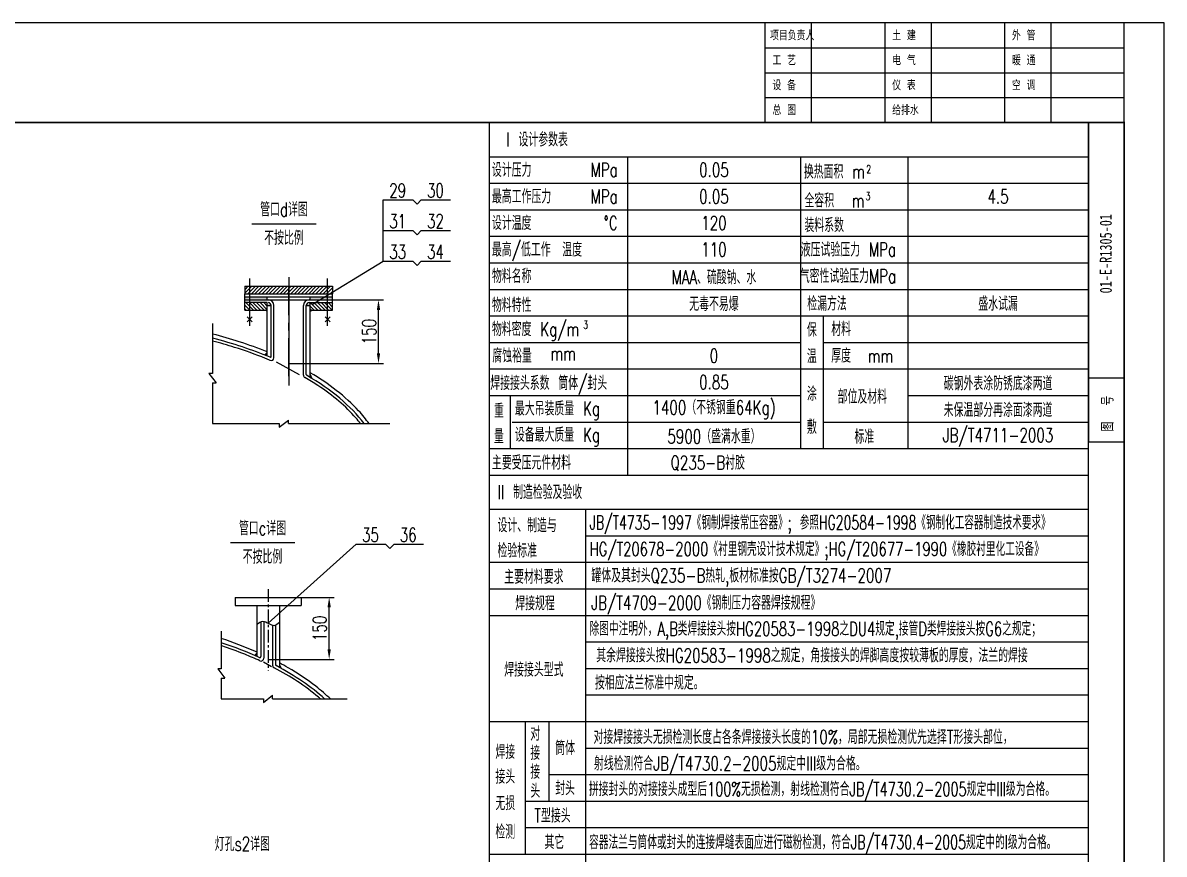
# Model space of a CAD drawing. Header units: millimetres. Extents: x 1968 to 8007, y 3243 to 11653.
# Drawn here: x 5148 to 8007, y 9570 to 11653 of the extents above; entities that cross this region are included whole.
import ezdxf
from ezdxf.enums import TextEntityAlignment as Align

# ---------------------------------------------------------------- set-up
doc = ezdxf.new("R2010")
doc.units = ezdxf.units.MM
doc.linetypes.add('CENTER', pattern=[50.8, 31.75, -6.35, 6.35, -6.35])
for name, color, linetype in [('1', 2, 'Continuous'), ('2', 1, 'Continuous'), ('BZCC', 7, 'Continuous'), ('K1', 4, 'Continuous'), ('尺寸线', 4, 'Continuous')]:
    doc.layers.add(name, color=color, linetype=linetype)
doc.styles.add('HZ', font='txt.shx', dxfattribs={"width": 0.75, "bigfont": 'hzfs.shx'})
doc.styles.add('ST', font='SimSun.ttf', dxfattribs={"width": 0.8})
doc.styles.add('仿宋1', font='txt.shx', dxfattribs={"width": 0.7, "bigfont": 'hzfs.shx'})
doc.styles.add('汉字仿宋', font='txt.shx', dxfattribs={"width": 0.7071, "bigfont": 'hzfs.shx'})
doc.dimstyles.new('绘图', dxfattribs={"dimscale": 10, "dimtxt": 3.5, "dimasz": 2.5, "dimexe": 1.25, "dimexo": 0, "dimtad": 1, "dimdec": 0, "dimdsep": 46, "dimtxsty": '汉字仿宋', "dimcen": 2.5, "dimclrd": 4, "dimclre": 4, "dimclrt": 7, "dimadec": 0, "dimazin": 0, "dimtfac": 1, "dimtdec": 0, "dimtmove": 0, "dimatfit": 0, "dimldrblk": 'NONE', "dimfxl": 0, "dimlwd": 25, "dimlwe": 25, "dimarcsym": 0})

# ---------------------------------------------------------------- blocks, each defined once
blk = doc.blocks.new('*D52')
at = {"color": 4, "linetype": 'Continuous', "lineweight": 25}
for p, q in [((5924, 10958.9), (6051.4, 10958.9)), ((6038.9, 10824.6), (6038.9, 10933.9)), ((5814, 10799.6), (6051.4, 10799.6))]:
    blk.add_line(p, q, dxfattribs=at)
at = {"color": 4, "linetype": 'Continuous', "lineweight": -3}
for points in [[(6034.8, 10933.9), (6043.1, 10933.9), (6038.9, 10958.9)], [(6034.8, 10824.6), (6043.1, 10824.6), (6038.9, 10799.6)]]:
    blk.add_solid(points, dxfattribs=at)
at = {"layer": 'Defpoints', "color": 0, "linetype": 'Continuous', "lineweight": -3}
for p in [(5924, 10958.9), (6038.9, 10958.9), (5814, 10799.6)]:
    blk.add_point(p, dxfattribs=at)
at = {"color": 7, "linetype": 'Continuous', "lineweight": -3, "insert": (6015.2, 10879.2), "char_height": 35, "attachment_point": 5, "rotation": 90, "style": '汉字仿宋'}
blk.add_mtext('150', dxfattribs=at)
blk = doc.blocks.new('_None')
blk = doc.blocks.new('*D53')
at = {"color": 4, "linetype": 'Continuous', "lineweight": 25}
for p, q in [((5845.1, 10213.3), (5927.9, 10213.3)), ((5915.4, 10082.7), (5915.4, 10188.3)), ((5762.6, 10057.7), (5927.9, 10057.7))]:
    blk.add_line(p, q, dxfattribs=at)
at = {"color": 4, "linetype": 'Continuous', "lineweight": -3}
for points in [[(5911.2, 10188.3), (5919.5, 10188.3), (5915.4, 10213.3)], [(5911.2, 10082.7), (5919.5, 10082.7), (5915.4, 10057.7)]]:
    blk.add_solid(points, dxfattribs=at)
at = {"layer": 'Defpoints', "color": 0, "linetype": 'Continuous', "lineweight": -3}
for p in [(5845.1, 10213.3), (5915.4, 10213.3), (5762.6, 10057.7)]:
    blk.add_point(p, dxfattribs=at)
at = {"color": 7, "linetype": 'Continuous', "lineweight": -3, "insert": (5891.6, 10135.5), "char_height": 35, "attachment_point": 5, "rotation": 90, "style": '汉字仿宋'}
blk.add_mtext('150', dxfattribs=at)

msp = doc.modelspace()

# ---------------------------------------------------------------- hatches: boundary and pattern name
at = {"linetype": 'Continuous', "lineweight": -3}
h = msp.add_hatch(dxfattribs=at)
h.set_pattern_fill('ANSI31', scale=2, style=0)
h.paths.add_polyline_path([(5924, 10992.9), (5911.6, 10992.9), (5911.6, 10973.9), (5916.7, 10973.9), (5924, 10978.3)])
h.paths.add_polyline_path([(5924, 10978.3), (5916.7, 10973.9), (5924, 10973.9)], flags=17)
h.paths.add_polyline_path([(5911.6, 10992.9), (5814, 10992.9), (5814, 10973.9), (5911.6, 10973.9)])
h.paths.add_polyline_path([(5814, 10989.7), (5814, 10992.9), (5716.4, 10992.9), (5716.4, 10973.9), (5814, 10973.9)])
h.paths.add_polyline_path([(5716.4, 10992.9), (5704, 10992.9), (5704, 10973.9), (5716.4, 10973.9)])
h = msp.add_hatch(color=7, dxfattribs=at)
h.paths.add_polyline_path([(5924, 10966.9), (5911.6, 10966.9), (5911.6, 10958.9), (5924, 10958.9)])
h.paths.add_polyline_path([(5911.6, 10966.9), (5905.2, 10966.9), (5892.2, 10958.9), (5911.6, 10958.9)])
h.paths.add_polyline_path([(5905.2, 10966.9), (5868, 10966.9), (5868, 10958.9), (5892.2, 10958.9)])
h.paths.add_polyline_path([(5760, 10966.9), (5716.4, 10966.9), (5716.4, 10958.9), (5760, 10958.9)])
h.paths.add_polyline_path([(5716.4, 10966.9), (5704, 10966.9), (5704, 10958.9), (5716.4, 10958.9)])
h = msp.add_hatch(dxfattribs=at)
h.set_pattern_fill('ANSI31', scale=2, angle=90, style=0)
h.paths.add_polyline_path([(5924, 10951.9), (5911.6, 10951.9), (5911.6, 10932.9), (5924, 10932.9)])
h.paths.add_polyline_path([(5911.6, 10951.9), (5868, 10951.9), (5868, 10932.9), (5911.6, 10932.9)])
h.paths.add_polyline_path([(5760, 10951.9), (5716.4, 10951.9), (5716.4, 10932.9), (5760, 10932.9)])
h.paths.add_polyline_path([(5716.4, 10951.9), (5704, 10951.9), (5704, 10932.9), (5716.4, 10932.9)])
h = msp.add_hatch(color=7, dxfattribs=at)
h.paths.add_polyline_path([(5868, 10951.9), (5865, 10951.9, 0.414214), (5858, 10944.9), (5868, 10944.9)])
h.paths.add_polyline_path([(5763, 10951.9), (5760, 10951.9), (5760, 10944.9), (5770, 10944.9, 0.414214)])

# ---------------------------------------------------------------- linework, layer by layer
for p, q in [((8007, 11653.2), (2067, 11653.2)), ((8007, 3243.2), (8007, 11653.2)), ((7907, 3931.2), (7907, 11403.2))]:
    msp.add_line(p, q)
at = {"color": 7}
for p, q in [((7907, 11653.2), (7007, 11653.2)), ((7007, 11653.2), (7007, 11403.2)), ((7122.9, 11653.2), (7122.9, 11403.2)), ((7307, 11653.2), (7307, 11403.2)), ((7422.9, 11653.2), (7422.9, 11403.2)), ((7607, 11653.2), (7607, 11403.2)), ((7722.9, 11653.2), (7722.9, 11403.2)), ((7007, 11590.7), (7907, 11590.7)), ((7007, 11528.2), (7907, 11528.2)), ((7007, 11465.7), (7907, 11465.7)), ((7817, 11403.2), (7817, 10603.2)), ((6050.8, 11209.6), (6124.9, 11209.6)), ((6124.9, 11209.6), (6135.4, 11199.1)), ((6135.4, 11199.1), (6145.9, 11209.6)), ((6145.9, 11209.6), (6219.4, 11209.6)), ((6050.8, 11132.7), (6124.9, 11132.7)), ((6124.9, 11132.7), (6135.4, 11122.2)), ((6135.4, 11122.2), (6145.9, 11132.7)), ((6145.9, 11132.7), (6219.4, 11132.7)), ((6050.8, 11055.9), (6124.9, 11055.9)), ((6124.9, 11055.9), (6135.4, 11045.4)), ((6135.4, 11045.4), (6145.9, 11055.9)), ((6145.9, 11055.9), (6219.4, 11055.9)), ((7817, 10763.2), (7907, 10763.2)), ((7817, 10603.2), (7907, 10603.2)), ((5982.8, 10346.5), (6056.8, 10346.5)), ((6056.8, 10346.5), (6067.3, 10336)), ((6067.3, 10336), (6077.8, 10346.5)), ((6077.8, 10346.5), (6151.3, 10346.5))]:
    msp.add_line(p, q, dxfattribs=at)
at = {"color": 7, "linetype": 'Continuous', "lineweight": -3}
for p, q in [((6050.8, 11055.9), (6050.8, 11209.6)), ((5873.1, 10947.2), (6050.8, 11055.9)), ((5716.4, 10893.9), (5716.4, 11012.3)), ((5814, 11015.6), (5814, 10744.1)), ((5911.6, 10893.9), (5911.6, 11012.3)), ((5704, 10966.9), (5924, 10966.9)), ((5704, 10958.9), (5924, 10958.9)), ((5760, 10951.9), (5704, 10951.9)), ((5760, 10958.9), (5760, 10966.9)), ((5868, 10958.9), (5868, 10966.9)), ((5777, 10813.8), (5777, 10944.9)), ((5851, 10770.4), (5851, 10944.9)), ((5623.4, 10899.5), (5623.4, 10774.1)), ((5710.3, 10904.2), (5722.4, 10916.3)), ((5722.4, 10904.2), (5710.3, 10916.3)), ((5917.6, 10904.2), (5905.5, 10916.3)), ((5905.5, 10904.2), (5917.6, 10916.3)), ((5623.4, 10774.1), (5614.3, 10774.1)), ((5614.3, 10774.1), (5632.4, 10751.1)), ((5623.4, 10751.1), (5632.4, 10751.1)), ((5623.4, 10751.1), (5623.4, 10648.7)), ((5623.4, 10648.7), (5790.2, 10648.7)), ((5790.2, 10639.7), (5813.2, 10657.7)), ((5790.2, 10648.7), (5790.2, 10639.7)), ((5813.2, 10648.7), (5813.2, 10657.7)), ((5813.2, 10648.7), (6067.4, 10648.7)), ((5762.6, 10148.6), (5982.8, 10346.5)), ((5751.6, 10153.1), (5751.6, 10060.7)), ((5645.2, 10128.6), (5645.2, 10034.2)), ((5773.6, 10143.5), (5773.6, 10043)), ((5750.8, 10051.4), (5771, 10040.2)), ((5645.2, 10034.2), (5636.2, 10034.2)), ((5636.2, 10034.2), (5654.3, 10011.1)), ((5645.2, 10011.1), (5654.3, 10011.1)), ((5645.2, 10011.1), (5645.2, 9958.9)), ((5645.2, 9958.9), (5750.8, 9958.9)), ((5750.8, 9949.9), (5773.8, 9967.9)), ((5750.8, 9958.9), (5750.8, 9949.9)), ((5773.8, 9958.9), (5773.8, 9967.9)), ((5773.8, 9958.9), (5960.8, 9958.9))]:
    msp.add_line(p, q, dxfattribs=at)
at = {"color": 1}
for p, q in [((5722, 11149.6), (5883.2, 11149.6)), ((5704, 10992.9), (5704, 10973.9)), ((5704, 10992.9), (5924, 10992.9)), ((5924, 10992.9), (5924, 10973.9)), ((5704, 10932.9), (5704, 10973.9)), ((5704, 10973.9), (5924, 10973.9)), ((5760, 10817.9), (5760, 10951.9)), ((5865, 10951.9), (5924, 10951.9)), ((5868, 10764.5), (5868, 10951.9)), ((5924, 10932.9), (5924, 10973.9)), ((5704, 10932.9), (5760, 10932.9)), ((5760, 10944.9), (5770, 10944.9)), ((5770, 10816.8), (5770, 10944.9)), ((5858, 10771.5), (5858, 10944.9)), ((5858, 10944.9), (5868, 10944.9)), ((5868, 10932.9), (5924, 10932.9)), ((5782.9, 10803.3), (5840.6, 10771.6)), ((5668.3, 10350.8), (5829.5, 10350.8)), ((5680.1, 10213.3), (5680.1, 10193.3)), ((5680.1, 10213.3), (5845.1, 10213.3)), ((5845.1, 10213.3), (5845.1, 10193.3)), ((5680.1, 10193.3), (5845.1, 10193.3)), ((5734.6, 10193.3), (5734.6, 10065.2)), ((5790.6, 10193.3), (5790.6, 10037.7)), ((5744.6, 10152.2), (5744.6, 10065.4)), ((5780.6, 10143.9), (5780.6, 10044.9))]:
    msp.add_line(p, q, dxfattribs=at)
at = {"color": 7, "linetype": 'CENTER', "lineweight": -3, "ltscale": 3}
msp.add_line((5814, 10768), (5814, 10989.7), dxfattribs=at)
at = {"linetype": 'CENTER'}
msp.add_line((5762.6, 10233.6), (5762.6, 10029.2), dxfattribs=at)
at = {"color": 7, "linetype": 'Continuous', "lineweight": -3}
for centre, radius, start, end in [((5763, 10944.9), 14, 0, 90), ((5865, 10944.9), 14, 90, 180), ((5770, 10813.8), 7, 247.1187, 0), ((5858, 10770.4), 7, 180, 240.0708), ((5744.6, 10060.7), 7, 245.2713, 360), ((5780.6, 10043), 7, 180, 242.412)]:
    msp.add_arc(centre, radius, start, end, dxfattribs=at)
at = {"color": 1}
for centre, start, end in [((5763, 10944.9), 0, 90), ((5865, 10944.9), 90, 180)]:
    msp.add_arc(centre, 7, start, end, dxfattribs=at)
at = {"color": 1, "lineweight": -3}
for centre, radius, start, end in [((5768, 10816.8), 2, 247.3073, 0), ((5860, 10771.5), 2, 180, 239.9755), ((5741.6, 10065.4), 3, 245.5837, 0), ((5783.6, 10044.9), 3, 180, 242.2754)]:
    msp.add_arc(centre, radius, start, end, dxfattribs=at)
at = {"color": 1}
for centre, start_param, end_param in [((5254, 10508.1), 4.015891, 4.232467), ((5254, 10508.1), 9.784025, 10.138013), ((5202.6, 9766.5), 10.258398, 10.409269), ((5202.6, 9766.5), 9.926603, 10.185258)]:
    msp.add_ellipse(centre, major_axis=(-800, 0), ratio=0.5, start_param=start_param, end_param=end_param, dxfattribs=at)
for points, knots in [([(5760, 10828.7), (5737.7, 10837.7), (5714.4, 10846.1), (5668.6, 10860.9), (5646.3, 10867.3), (5623.4, 10873.2)], [4.0336333, 4.0336333, 4.0336333, 4.0336333, 4.1400491, 4.1400491, 4.2359843, 4.2359843, 4.2359843, 4.2359843]), ([(6015.3, 10648.7), (6007.5, 10659.7), (5998.7, 10670.5), (5972.9, 10698.7), (5954.2, 10715.8), (5913.5, 10747.6), (5891.6, 10762.3), (5868, 10776.1)], [9.7685239, 9.7685239, 9.7685239, 9.7685239, 9.8531674, 9.8531674, 9.9956842, 9.9956842, 10.1304536, 10.1304536, 10.1304536, 10.1304536]), ([(5734.6, 10076.2), (5733.4, 10076.7), (5732.2, 10077.2), (5703.9, 10089.5), (5675.2, 10100.4), (5645.2, 10110.2)], [10.2747912, 10.2747912, 10.2747912, 10.2747912, 10.2807177, 10.2807177, 10.4139477, 10.4139477, 10.4139477, 10.4139477]), ([(5918.6, 9958.9), (5907.3, 9969.7), (5895, 9980.3), (5860.9, 10006.8), (5837.7, 10022.3), (5805.4, 10041.1), (5798.1, 10045.1), (5790.6, 10049.1)], [9.9061183, 9.9061183, 9.9061183, 9.9061183, 9.9956842, 9.9956842, 10.1382009, 10.1382009, 10.1785337, 10.1785337, 10.1785337, 10.1785337])]:
    msp.add_open_spline(points, degree=3, knots=knots, dxfattribs=at)
at = {"color": 7, "linetype": 'Continuous', "lineweight": -3}
for points, knots in [([(5767.3, 10807.3), (5763.4, 10809), (5759.5, 10810.6), (5731, 10822.1), (5705.2, 10831.4), (5660.5, 10845.5), (5642.1, 10850.8), (5623.4, 10855.7)], [4.0113657, 4.0113657, 4.0113657, 4.0113657, 4.0305189, 4.0305189, 4.1501104, 4.1501104, 4.2299666, 4.2299666, 4.2299666, 4.2299666]), ([(5994.1, 10648.7), (5990.3, 10653.6), (5986.4, 10658.4), (5969.7, 10677.5), (5955.5, 10691.5), (5923.7, 10718.6), (5906.2, 10731.7), (5876.7, 10751.1), (5865.8, 10757.8), (5854.5, 10764.3)], [9.795523, 9.795523, 9.795523, 9.795523, 9.8353381, 9.8353381, 9.9549296, 9.9549296, 10.0745211, 10.0745211, 10.1399196, 10.1399196, 10.1399196, 10.1399196]), ([(5741.7, 10054.3), (5729.5, 10059.9), (5717, 10065.4), (5685.2, 10078.3), (5665.5, 10085.5), (5645.2, 10092.3)], [10.2512154, 10.2512154, 10.2512154, 10.2512154, 10.3137042, 10.3137042, 10.4059323, 10.4059323, 10.4059323, 10.4059323]), ([(5893.5, 9958.9), (5891.8, 9960.4), (5890, 9961.9), (5872.4, 9977), (5854.8, 9990.1), (5817.6, 10014.6), (5798.1, 10026), (5777.4, 10036.8)], [9.9416537, 9.9416537, 9.9416537, 9.9416537, 9.9549296, 9.9549296, 10.0745211, 10.0745211, 10.1881628, 10.1881628, 10.1881628, 10.1881628])]:
    msp.add_open_spline(points, degree=3, knots=knots, dxfattribs=at)
msp.add_spline([(5734.6, 10146), (5749.5, 10153.3), (5778.2, 10143.2), (5790.6, 10151.3)], degree=3)
for points in [[(5754.3, 10932.9), (5760, 10927.5), (5760, 10937.9)], [(5873.6, 10932.9), (5868, 10927.5), (5868, 10937.9)], [(5760, 10828.7), (5752.4, 10821), (5760, 10817.9)], [(5868, 10776.1), (5868, 10764.5), (5874.6, 10760.5)], [(5734.6, 10076.2), (5727.6, 10068.3), (5734.6, 10065.2)], [(5790.6, 10049.1), (5790.6, 10037.7), (5798.4, 10033.4)]]:
    msp.add_solid(points, dxfattribs=at)
at = {"layer": '1', "color": 7}
for p, q in [((6317, 10234.7), (7817, 10234.7)), ((6317, 10168.2), (7742, 10168.2)), ((6317, 10168.2), (7817, 10168.2))]:
    msp.add_line(p, q, dxfattribs=at)
at = {"layer": '2'}
for p, q in [((6317, 11403.2), (7817, 11403.2)), ((6317, 8391.7), (6317, 11403.2)), ((7817, 7992.7), (7817, 11403.2)), ((6317, 10519.7), (7817, 10519.7))]:
    msp.add_line(p, q, dxfattribs=at)
at = {"layer": 'BZCC'}
for p, q in [((7907, 11403.2), (7007, 11403.2)), ((7817, 11403.2), (7907, 11403.2)), ((7907, 11403.2), (7907, 10603.2))]:
    msp.add_line(p, q, dxfattribs=at)
at = {"layer": 'K1', "color": 7}
msp.add_line((7907, 11403.2), (7907, 11653.2), dxfattribs=at)
at = {"layer": 'K1', "const_width": 4}
msp.add_lwpolyline([(2167, 3343.2), (2167, 11403.2), (7907, 11403.2), (7907, 3343.2)], close=True, dxfattribs=at)
at = {"layer": '尺寸线', "color": 7}
for p, q in [((6317, 11317.7), (7817, 11317.7)), ((6317, 11317.7), (7817, 11317.7)), ((6317, 11317.7), (7817, 11317.7)), ((6317, 11317.7), (7742, 11317.7)), ((6662.5, 11317.7), (6662.5, 10519.7)), ((7096, 11317.7), (7096, 10785.7)), ((7364.6, 11317.7), (7364.6, 10586.2)), ((6317, 11251.2), (7817, 11251.2)), ((7343, 11251.2), (7817, 11251.2)), ((6317, 11184.7), (7096, 11184.7)), ((7096, 11184.7), (7742, 11184.7)), ((7153, 11184.7), (7817, 11184.7)), ((6317, 11118.2), (7096, 11118.2)), ((6317, 11118.2), (7096, 11118.2)), ((7096, 11118.2), (7817, 11118.2)), ((6317, 11051.7), (7096, 11051.7)), ((7096, 11051.7), (7817, 11051.7)), ((6317, 10985.2), (7096, 10985.2)), ((7096, 10985.2), (7817, 10985.2)), ((6317, 10918.7), (7096, 10918.7)), ((7096, 10918.7), (7817, 10918.7)), ((7153, 10918.7), (7153, 10652.7)), ((6317, 10852.2), (7096, 10852.2)), ((7153, 10852.2), (7817, 10852.2)), ((7343, 10852.2), (7817, 10852.2)), ((6317, 10785.7), (7096, 10785.7)), ((6317, 10785.7), (7096, 10785.7)), ((6317, 10785.7), (7096, 10785.7)), ((7096, 10785.7), (7817, 10785.7)), ((7096, 10785.7), (7817, 10785.7)), ((7096, 10785.7), (7096, 10586.2)), ((7153, 10785.7), (7153, 10586.2)), ((6317, 10719.2), (7096, 10719.2)), ((6317, 10719.2), (7096, 10719.2)), ((6368.9, 10719.2), (6368.9, 10586.2)), ((7364.6, 10719.2), (7817, 10719.2)), ((6373.8, 10652.7), (7096, 10652.7)), ((7153, 10652.7), (7817, 10652.7)), ((6317, 10586.2), (7817, 10586.2)), ((6317, 10434.2), (7817, 10434.2)), ((6557.4, 10434.2), (6557.4, 9104.2)), ((6557.4, 10367.7), (7817, 10367.7)), ((6317, 10301.2), (7817, 10301.2)), ((6557.4, 10301.2), (7817, 10301.2)), ((6317, 10234.7), (7817, 10234.7)), ((6557.4, 10101.7), (7817, 10101.7)), ((6557.4, 10035.2), (7817, 10035.2)), ((6557.4, 9968.7), (7817, 9968.7)), ((6317, 9902.2), (7817, 9902.2)), ((6317, 9902.2), (7817, 9902.2)), ((6406.6, 9902.2), (6406.6, 9569.7)), ((6465.6, 9902.2), (6465.6, 9702.7)), ((6557.4, 9835.7), (7817, 9835.7)), ((6557.4, 9835.7), (7817, 9835.7)), ((6465.6, 9769.2), (7817, 9769.2)), ((6465.6, 9769.2), (7817, 9769.2)), ((6465.6, 9769.2), (7817, 9769.2)), ((6465.6, 9769.2), (7817, 9769.2)), ((6406.6, 9702.7), (7817, 9702.7)), ((6406.6, 9702.7), (7817, 9702.7)), ((6406.6, 9702.7), (7817, 9702.7)), ((6406.6, 9702.7), (7817, 9702.7)), ((6406.6, 9636.2), (7817, 9636.2)), ((6557.4, 9636.2), (7817, 9636.2)), ((6317, 9569.7), (7817, 9569.7)), ((6406.6, 9569.7), (7817, 9569.7)), ((6406.6, 9569.7), (7817, 9569.7))]:
    msp.add_line(p, q, dxfattribs=at)

# ---------------------------------------------------------------- texts
at = {"style": '仿宋1', "width": 0.7}
for s, p in [('项目负责人', (7019.8, 11609.5)), ('土 建', (7325.7, 11609.5)), ('外 管', (7625.7, 11609.5)), ('工 艺', (7025.7, 11547)), ('电 气', (7325.7, 11547)), ('暖 通', (7625.7, 11547)), ('设 备', (7025.7, 11484.5)), ('仪 表', (7325.7, 11484.5)), ('空 调', (7625.7, 11484.5)), ('总 图', (7025.7, 11422)), ('给排水', (7325.7, 11422))]:
    msp.add_text(s, height=23.44, dxfattribs=at).set_placement(p)
at = {"color": 7, "linetype": 'Continuous', "lineweight": -3, "style": '汉字仿宋', "width": 0.7071}
for s, p in [('管口d详图', (5802.1, 11157.5)), ('不按比例', (5802.1, 11086.1)), ('管口c详图', (5748.4, 10358.6)), ('不按比例', (5748.4, 10287.2)), ('灯孔s2详图', (5697.9, 9567.3))]:
    msp.add_text(s, height=35, dxfattribs=at).set_placement(p, align=Align.BOTTOM_CENTER)
at = {"style": 'ST', "width": 0.75}
msp.add_text('01-E-R1305-01', height=30, rotation=90, dxfattribs=at).set_placement((7860.6, 11074.6), align=Align.MIDDLE_CENTER)
at = {"color": 7, "style": 'HZ', "width": 0.75}
msp.add_text('图  号', height=30, rotation=90, dxfattribs=at).set_placement((7880.2, 10628.9))
at = {"layer": '尺寸线', "color": 7, "style": '汉字仿宋'}
for s, width, p in [(' I 设计参数表', 0.7071, (6337, 11360.5)), ('设计压力', 0.7071, (6323.1, 11284.5)), ('换热面积 m', 0.7071, (7104.4, 11280.2)), ('最高工作压力', 0.7071, (6323.1, 11218)), ('全容积  m', 0.7071, (7105.9, 11208)), ('设计温度', 0.7071, (6323.1, 11151.5)), ('装料系数', 0.7071, (7105.9, 11146.1)), ('最高/低工作', 0.7071, (6323.1, 11085)), ('温度', 0.7071, (6499.3, 11084.7)), ('液压试验压力 MPa', 0.7071, (7096.7, 11084.8)), ('物料名称', 0.7071, (6323.1, 11018.5)), ('气密性试验压力MPa', 0.7071, (7094.2, 11018.5)), ('物料特性', 0.7071, (6323.1, 10945.9)), ('物料密度 Kg/m', 0.7071, (6323.1, 10885.5)), ('材料', 0.7071, (7173, 10885.5)), ('腐蚀裕量', 0.7071, (6324.1, 10819)), ('厚度', 0.7071, (7173, 10819)), ('焊接接头系数 筒体/封头', 0.7071, (6318.9, 10750.4)), ('部位及材料', 0.7071, (7189, 10716.1)), ('最大吊装质量 Kg', 0.7071, (6380.6, 10686.4)), ('设备最大质量 Kg', 0.7071, (6380.6, 10620.7)), ('标准', 0.7071, (7231.2, 10616.1)), ('主要受压元件材料', 0.7071, (6323.1, 10550.9)), ('Q235-B衬胶', 0.7071, (6770.5, 10550.9)), ('II 制造检验及验收', 0.7071, (6337, 10477)), ('设计、制造与', 0.7071, (6337, 10393.9)), ('JB/T4735-1997《钢制焊接常压容器》; 参照HG20584-1998《钢制化工容器制造技术要求》 ', 0.653578, (6567.8, 10400.8)), ('检验标准', 0.7071, (6337, 10330.6)), ('HG/T20678-2000《衬里钢壳设计技术规定》;HG/T20677-1990《橡胶衬里化工设备》', 0.691235, (6567.7, 10334.5)), ('罐体及其封头Q235-B热轧,板材标准按GB/T3274-2007', 0.7071, (6572.2, 10268)), ('主要材料要求', 0.7071, (6353.9, 10264.7)), ('焊接规程', 0.7071, (6381.5, 10198.4)), ('JB/T4709-2000《钢制压力容器焊接规程》', 0.7071, (6571.8, 10199.7)), ('除图中注明外，A,B类焊接接头按HG20583-1998之DU4规定,接管D类焊接接头按G6之规定；', 0.693974, (6567.5, 10134.8)), ('其余焊接接头按HG20583-1998之规定，角接接头的焊脚高度按较薄板的厚度，法兰的焊接 ', 0.7071, (6584.4, 10068)), ('焊接接头型式', 0.7071, (6353.9, 10032.1)), ('按相应法兰标准中规定。', 0.7071, (6581, 9999.6)), ('对', 0.7071, (6419.2, 9871.4)), ('对接焊接接头无损检测长度占各条焊接接头长度的10%，局部无损检测优先选择T形接头部位，', 0.7071, (6577.5, 9863.4)), ('焊接', 0.7071, (6331.8, 9825.8)), ('接', 0.7071, (6419.2, 9823.4)), ('筒体', 0.7071, (6481.6, 9835.7)), ('射线检测符合JB/T4730.2-2005规定中III级为合格。', 0.7071, (6578.7, 9797)), ('接头', 0.7071, (6331.8, 9763.8)), ('接', 0.7071, (6419.2, 9776)), ('头', 0.7071, (6419.2, 9728.4)), ('封头', 0.7071, (6481.6, 9735)), ('拼接封头的对接接头成型后100%无损检测，射线检测符合JB/T4730.2-2005规定中III级为合格。', 0.672095, (6565.9, 9732.9)), ('无损', 0.7071, (6331.8, 9697.3)), ('T型接头', 0.7071, (6429.1, 9666.4)), ('检测', 0.7071, (6331.8, 9625.7)), ('其它', 0.7071, (6454.8, 9599.9)), ('容器法兰与筒体或封头的连接焊缝表面应进行磁粉检测，符合JB/T4730.4-2005规定中的I级为合格。', 0.660666, (6566.5, 9599.7))]:
    msp.add_text(s, height=35, dxfattribs=dict(at, width=width)).set_placement(p, align=Align.MIDDLE_LEFT)
at = {"layer": '尺寸线', "color": 7, "style": '汉字仿宋', "width": 0.7071}
for s, p in [('MPa', (6638, 11284.5)), ('MPa', (6638, 11218)), ('%%DC', (6638, 11151.5)), ('mm', (6533.4, 10824.5)), ('mm', (7328, 10819))]:
    msp.add_text(s, height=35, dxfattribs=at).set_placement(p, align=Align.MIDDLE_RIGHT)
for s, p in [('0.05', (6879.2, 11284.5)), ('0.05', (6879.2, 11218)), ('4.5', (7590.8, 11218)), ('120', (6879.2, 11151.5)), ('110', (6879.2, 11085)), ('MAA、硫酸钠、水', (6879.2, 11015.5)), ('无毒不易爆', (6879.2, 10948.7)), ('盛水试漏', (7590.8, 10949)), ('0', (6879.2, 10819)), ('0.85', (6879.2, 10752.5)), ('碳钢外表涂防锈底漆两道', (7590.8, 10749.4)), ('1400（不锈钢重64Kg)', (6879.2, 10689.4)), ('未保温部分再涂面漆两道', (7590.8, 10682.9)), ('5900（盛满水重）', (6879.2, 10616.5)), ('JB/T4711-2003', (7590.8, 10619.5))]:
    msp.add_text(s, height=35, dxfattribs=at).set_placement(p, align=Align.MIDDLE_CENTER)
for s, height, p in [('2', 20, (7260.8, 11276.4)), ('3', 20, (7259, 11209)), ('检漏方法', 35, (7112.9, 10931.9)), ('3', 20, (6551.7, 10886.5))]:
    msp.add_text(s, height=height, dxfattribs=at).set_placement(p)
at = {"layer": '尺寸线', "color": 7, "style": '仿宋1', "width": 0.7}
for s, p in [('29', (6087, 11215.8)), ('30', (6181.5, 11215.8)), ('31', (6087, 11138.9)), ('32', (6181.5, 11138.9)), ('33', (6087, 11062.1)), ('34', (6181.5, 11062.1)), ('35', (6018.9, 10352.7)), ('36', (6113.4, 10352.7))]:
    msp.add_text(s, height=35, dxfattribs=at).set_placement(p, align=Align.CENTER)
at = {"layer": '尺寸线', "color": 7, "style": '汉字仿宋', "width": 0.7071}
for s, p in [('保', (7124.5, 10885.5)), ('温', (7124.5, 10819)), ('涂', (7124.5, 10725.4)), ('涂', (7124.5, 10725.4)), ('重', (6340.6, 10682.5)), ('量', (6340.6, 10618)), ('敷', (7124.5, 10642.3)), ('敷', (7124.5, 10642.3))]:
    msp.add_text(s, height=35, dxfattribs=at).set_placement(p, align=Align.MIDDLE)

# ---------------------------------------------------------------- dimensions: what is measured, and where the dimension line sits
at = {"color": 7, "linetype": 'Continuous', "lineweight": -3}
for base, p1, p2, picture, middle in [((6038.9, 10958.9), (5814, 10799.6), (5924, 10958.9), '*D52', (6015.2, 10879.2)), ((5915.4, 10213.3), (5762.6, 10057.7), (5845.1, 10213.3), '*D53', (5891.6, 10135.5))]:
    dim = msp.add_linear_dim(base=base, p1=p1, p2=p2, angle=90, text='150', dimstyle='绘图', dxfattribs=at)
    dim.commit()
    dim.dimension.update_dxf_attribs({"geometry": picture, "text_midpoint": middle})

doc.saveas('drawing.dxf')
